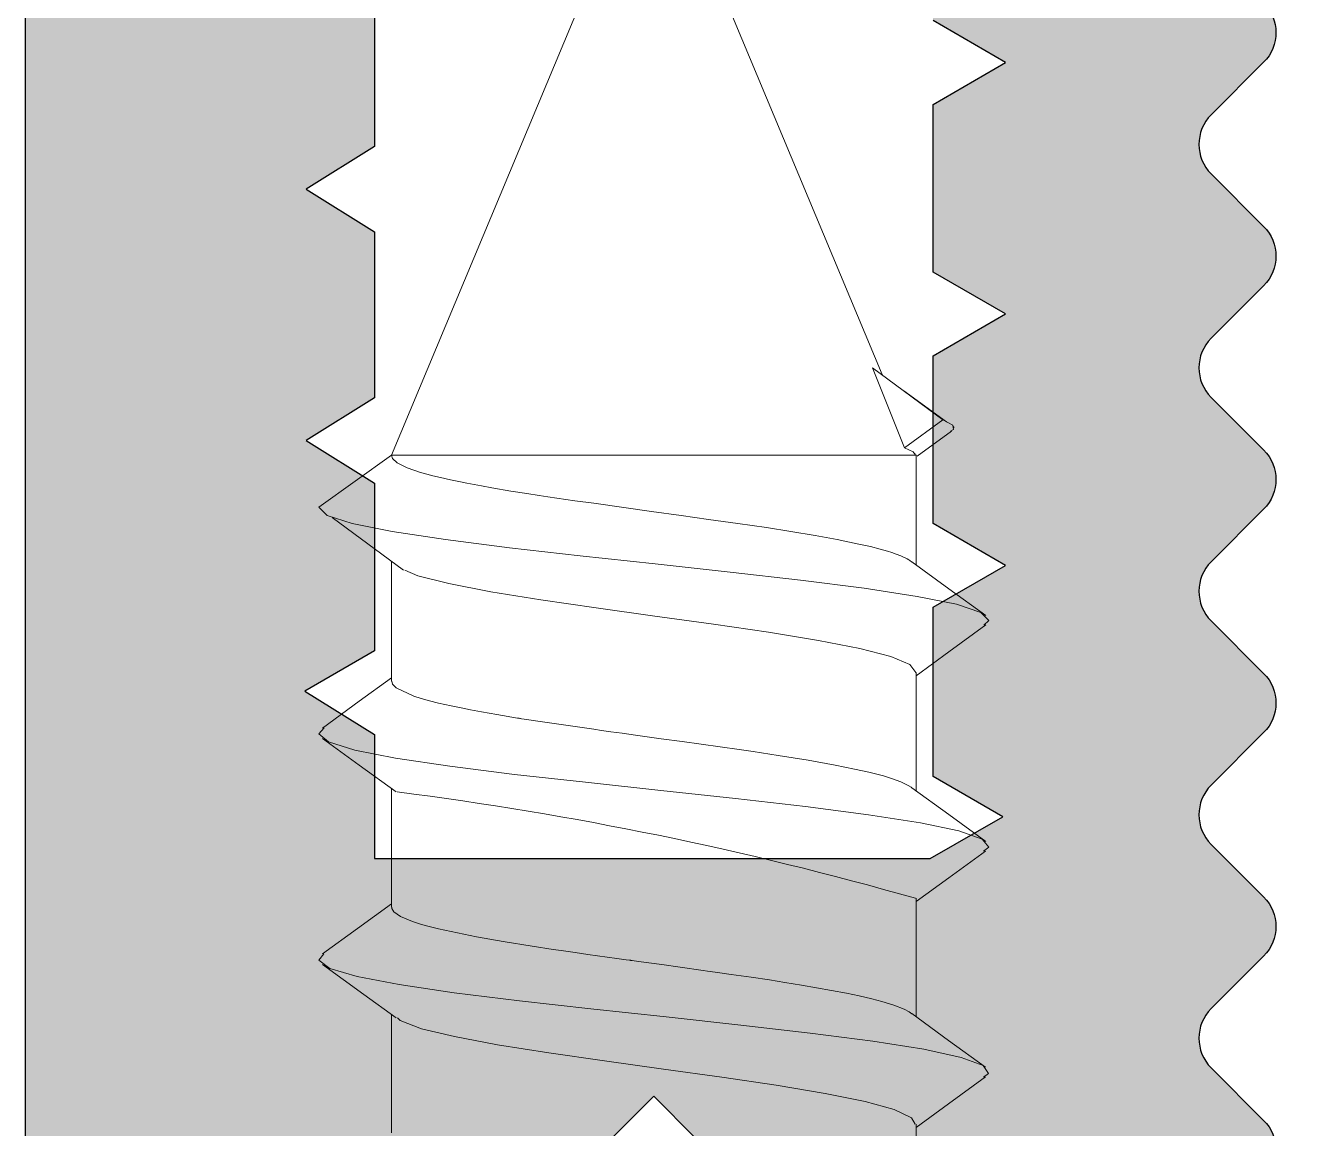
# Model space of a CAD drawing. Header units: millimetres. Extents: x 12 to 3612, y 18 to 315.
# Drawn here: x 982.97 to 992.07, y 132.57 to 140.46 of the extents above; entities that cross this region are included whole.
import ezdxf

# ---------------------------------------------------------------- set-up
doc = ezdxf.new("R2010")
doc.units = ezdxf.units.MM
doc.linetypes.add('SLD-Katı', pattern=[0])

# ---------------------------------------------------------------- blocks, each defined once
blk = doc.blocks.new('50MN800')
at = {"ltscale": 10}
h = blk.add_hatch(color=252, dxfattribs=at)
edge = h.paths.add_edge_path()
edge.add_line((2512.085960479748, 1101.666154233877), (2512.085960479748, 1079.166154233877))
edge.add_line((2512.085960479748, 1079.166154233877), (2412.385960479748, 1079.166154233877))
edge.add_arc((2412.385960479748, 1079.466154233877), 0.3000000000001819, 180, 270, ccw=False)
edge.add_line((2412.085960479748, 1079.466154233877), (2412.085960479748, 1081.153055951005))
edge.add_arc((2412.385960479748, 1081.153055951006), 0.2999999999994353, 175.000000000189, 180.0000000001888, ccw=False)
edge.add_line((2412.08710207032, 1081.179202673829), (2412.149490086052, 1081.892300956702))
edge.add_arc((2412.448348495479, 1081.866154233877), 0.2999999999997855, 89.99999999999392, 174.9999999999941, ccw=False)
edge.add_line((2412.448348495479, 1082.166154233877), (2412.985960479748, 1082.166154233877))
edge.add_arc((2412.985960479748, 1081.866154233877), 0.2999999999999545, 4.3428372009657323e-11, 90.00000000004349, ccw=False)
edge.add_line((2413.285960479749, 1081.866154233877), (2413.285960479749, 1080.966154233877))
edge.add_arc((2413.585960479748, 1080.966154233877), 0.2999999999997272, 180, 270)
edge.add_line((2413.585960479748, 1080.666154233877), (2414.834230590395, 1080.666154233877))
edge.add_arc((2414.834230590395, 1080.966154233877), 0.3000000000002442, 270.0000000000063, 350.0000000000085)
edge.add_line((2415.1296729163, 1080.914059780577), (2415.324371212331, 1082.018248687177))
edge.add_arc((2415.619813538236, 1081.966154233877), 0.2999999999997459, 89.99999999999801, 170.0000000000003, ccw=False)
edge.add_line((2415.619813538236, 1082.266154233877), (2416.067425349344, 1082.266154233877))
edge.add_line((2416.067425349344, 1082.266154233877), (2416.385960479749, 1081.766154233877))
edge.add_line((2416.385960479748, 1081.766154233877), (2416.704495610152, 1082.266154233877))
edge.add_line((2416.704495610153, 1082.266154233877), (2418.19732586496, 1082.266154233877))
edge.add_arc((2418.19732586496, 1081.966154233877), 0.3000000000000337, 5.000000000049283, 90.00000000004951, ccw=False)
edge.add_line((2418.496184274387, 1081.992300956701), (2418.562001422526, 1081.240007511053))
edge.add_arc((2418.860859831953, 1081.266154233877), 0.3000000000002611, 185.0000000000018, 270.0000000000021)
edge.add_line((2418.860859831953, 1080.966154233877), (2421.085960479748, 1080.966154233877))
edge.add_line((2421.085960479748, 1080.966154233877), (2422.085960479748, 1081.966154233877))
edge.add_line((2422.085960479748, 1081.966154233877), (2422.085960479748, 1085.28468936428))
edge.add_line((2422.085960479748, 1085.28468936428), (2421.304495610152, 1086.066154233877))
edge.add_line((2421.304495610152, 1086.066154233877), (2421.154495610152, 1086.066154233877))
edge.add_line((2421.154495610152, 1086.066154233877), (2420.835960479748, 1086.566154233877))
edge.add_line((2420.835960479748, 1086.566154233877), (2420.517425349344, 1086.066154233877))
edge.add_line((2420.517425349344, 1086.066154233877), (2419.354495610152, 1086.066154233877))
edge.add_line((2419.354495610152, 1086.066154233877), (2419.035960479749, 1086.566154233877))
edge.add_line((2419.035960479749, 1086.566154233877), (2418.717425349344, 1086.066154233877))
edge.add_line((2418.717425349344, 1086.066154233877), (2417.554495610152, 1086.066154233877))
edge.add_line((2417.554495610152, 1086.066154233877), (2417.235960479748, 1086.566154233877))
edge.add_line((2417.235960479748, 1086.566154233877), (2416.917425349344, 1086.066154233877))
edge.add_line((2416.917425349344, 1086.066154233877), (2415.619813538235, 1086.066154233877))
edge.add_arc((2415.619813538236, 1086.366154233877), 0.3000000000000139, 189.9999999999544, 269.9999999999437, ccw=False)
edge.add_line((2415.324371212331, 1086.314059780577), (2415.1296729163, 1087.418248687177))
edge.add_arc((2414.834230590395, 1087.366154233877), 0.3000000000000169, 10.00000000004312, 90.00000000004542)
edge.add_line((2414.834230590395, 1087.666154233877), (2413.585960479748, 1087.666154233877))
edge.add_arc((2413.585960479748, 1087.366154233877), 0.2999999999997272, 89.99999999999999, 180)
edge.add_line((2413.285960479749, 1087.366154233877), (2413.285960479749, 1086.466154233877))
edge.add_arc((2412.985960479748, 1086.466154233878), 0.2999999999999545, 269.9999999999566, 359.9999999999565, ccw=False)
edge.add_line((2412.985960479748, 1086.166154233877), (2412.448348495479, 1086.166154233877))
edge.add_arc((2412.448348495479, 1086.466154233877), 0.3000000000002611, 185.0000000000019, 270.0000000000021, ccw=False)
edge.add_line((2412.149490086053, 1086.440007511053), (2412.087102070322, 1087.153105793926))
edge.add_arc((2412.385960479748, 1087.179252516754), 0.2999999999996627, 180.0000000008058, 185.0000000008056, ccw=False)
edge.add_line((2412.085960479748, 1087.17925251675), (2412.085960479748, 1088.866154233877))
edge.add_arc((2412.385960479748, 1088.866154233877), 0.2999999999999545, 89.99999999995657, 179.9999999999565, ccw=False)
edge.add_line((2412.385960479748, 1089.166154233877), (2415.925450867408, 1089.166154233877))
edge.add_arc((2415.925450867408, 1088.866154233877), 0.3000000000000168, 10.000000000043087, 90.00000000004542, ccw=False)
edge.add_line((2416.220893193312, 1088.918248687177), (2416.292248043198, 1088.513575224279))
edge.add_arc((2416.587690369101, 1088.565669677579), 0.2999999999997459, 189.9999999999997, 270.000000000002)
edge.add_line((2416.587690369101, 1088.265669677579), (2421.585960479748, 1088.265669677579))
edge.add_arc((2421.585960479748, 1088.765669677579), 0.4999999999999793, 269.9999999999976, 360.0000000000023)
edge.add_line((2422.085960479748, 1088.765669677579), (2422.085960479748, 1089.441405623083))
edge.add_arc((2422.385960479748, 1089.441405623082), 0.2999999999999159, 134.9999999999048, 179.9999999999161, ccw=False)
edge.add_line((2422.173828445392, 1089.653537657438), (2422.373828431178, 1089.853537643223))
edge.add_arc((2422.161696396821, 1090.06566967758), 0.2999999999999386, 314.9999999999661, 405.0000038394185)
edge.add_line((2422.373828416962, 1090.27780172615), (2422.198092490552, 1090.453537629008))
edge.add_arc((2422.410224510692, 1090.665669677579), 0.2999999999997619, 134.9999961605477, 225.0000038394523, ccw=False)
edge.add_line((2422.198092490552, 1090.87780172615), (2422.373828416962, 1091.053537629008))
edge.add_arc((2422.161696396821, 1091.265669677579), 0.2999999999998116, 314.9999961605571, 405.0000038394429)
edge.add_line((2422.373828416962, 1091.47780172615), (2422.198092490552, 1091.653537629008))
edge.add_arc((2422.410224510692, 1091.865669677579), 0.3000000000000577, 134.9999961605428, 225.0000038394572, ccw=False)
edge.add_line((2422.198092490552, 1092.07780172615), (2422.373828416962, 1092.253537629008))
edge.add_arc((2422.161696396821, 1092.465669677579), 0.2999999999999282, 314.9999961605794, 405.0000042481819)
edge.add_line((2422.373828415448, 1092.677801727663), (2422.198092487785, 1092.853537629268))
edge.add_arc((2422.410224506412, 1093.065669679352), 0.2999999999998921, 134.9999961605726, 225.0000042481888, ccw=False)
edge.add_line((2422.198092486271, 1093.277801727923), (2422.373828412682, 1093.453537630781))
edge.add_arc((2422.161696392542, 1093.665669679352), 0.3000000000002618, 314.9999961605817, 405.0000042481797)
edge.add_line((2422.373828411168, 1093.877801729437), (2422.198092483505, 1094.05353763104))
edge.add_arc((2422.410224502133, 1094.265669681125), 0.3000000000003932, 180.0000000000346, 225.0000042482034, ccw=False)
edge.add_line((2422.110224502132, 1094.265669681125), (2422.110224502132, 1094.866153812076))
edge.add_line((2422.110224502132, 1094.866153812076), (2422.410224458114, 1095.166154233877))
edge.add_line((2422.410224458114, 1095.166154233877), (2422.110224502132, 1095.466153724276))
edge.add_line((2422.110224502132, 1095.466153724276), (2422.110224502132, 1096.065669748518))
edge.add_arc((2422.410224502132, 1096.065669748518), 0.2999999999999884, 135.0000444824529, 180.0000000000216, ccw=False)
edge.add_line((2422.198092303084, 1096.277801618182), (2422.373828081283, 1096.453537669252))
edge.add_arc((2422.161695882235, 1096.665669538915), 0.3000000000002893, 315.0000444824355, 405.0000038393687)
edge.add_line((2422.373827902376, 1096.877801587486), (2422.198091975968, 1097.053537490345))
edge.add_arc((2422.410223996108, 1097.265669538916), 0.2999999999999611, 134.9996677580221, 225.0000038393948, ccw=False)
edge.add_line((2422.198093191849, 1097.477802803361), (2422.373830125523, 1097.653537698949))
edge.add_arc((2422.161699321265, 1097.865670963395), 0.299999999999949, 314.9996677580198, 405.000003839397)
edge.add_line((2422.373831341405, 1098.077803011966), (2422.198095414995, 1098.253538914824))
edge.add_arc((2422.410227435136, 1098.465670963396), 0.3000000000006983, 134.9999961608493, 225.0000038395191, ccw=False)
edge.add_line((2422.198095414994, 1098.677803011966), (2422.373831341404, 1098.853538914824))
edge.add_arc((2422.161699321265, 1099.065670963395), 0.2999999999995086, 314.9999961604993, 404.9999953244161)
edge.add_line((2422.37383137293, 1099.27780298044), (2421.654224405645, 1099.997410065174))
edge.add_arc((2421.442092353977, 1099.785278048129), 0.3000000000003597, 44.99999532428545, 134.9999961605073)
edge.add_line((2421.229960333836, 1099.997410096702), (2421.030938057721, 1099.798387847258))
edge.add_arc((2420.818806037581, 1100.010519895829), 0.2999999999995973, 225.0000038393471, 314.99999616053003, ccw=False)
edge.add_line((2420.606674017439, 1099.798387847259), (2420.230938057722, 1100.17412375662))
edge.add_arc((2420.018806037581, 1099.961991708048), 0.3000000000004679, 45.00000383945201, 134.999996160548)
edge.add_line((2419.806674017439, 1100.17412375662), (2419.430938057722, 1099.798387847259))
edge.add_arc((2419.218806037581, 1100.01051989583), 0.3000000000001464, 225.000003839452, 314.999996160548, ccw=False)
edge.add_line((2419.006674017441, 1099.798387847259), (2418.630938057721, 1100.17412375662))
edge.add_arc((2418.41880603758, 1099.961991708049), 0.3000000000001464, 45.00000383945201, 134.999996160548)
edge.add_line((2418.20667401744, 1100.17412375662), (2417.830938057723, 1099.798387847259))
edge.add_arc((2417.618806037582, 1100.01051989583), 0.3000000000004679, 225.000003839452, 314.999996160548, ccw=False)
edge.add_line((2417.40667401744, 1099.798387847259), (2417.030938057722, 1100.17412375662))
edge.add_arc((2416.818806037581, 1099.961991708048), 0.3000000000003288, 45.00000383948686, 134.9999961605131)
edge.add_line((2416.60667401744, 1100.17412375662), (2416.230938057722, 1099.798387847259))
edge.add_arc((2416.018806037581, 1100.01051989583), 0.3000000000004679, 225.000003839452, 314.999996160548, ccw=False)
edge.add_line((2415.80667401744, 1099.798387847259), (2415.430938057722, 1100.17412375662))
edge.add_arc((2415.218806037581, 1099.961991708048), 0.3000000000003288, 45.00000383948686, 134.9999961605131)
edge.add_line((2415.006674017441, 1100.17412375662), (2414.630938057722, 1099.798387847259))
edge.add_arc((2414.418806037581, 1100.01051989583), 0.3000000000001464, 225.000003839452, 314.999996160548, ccw=False)
edge.add_line((2414.20667401744, 1099.798387847259), (2413.830938057723, 1100.17412375662))
edge.add_arc((2413.618806037583, 1099.961991708049), 0.3000000000003409, 45.00000383942775, 134.9999961604494)
edge.add_line((2413.406674017441, 1100.17412375662), (2413.030938057723, 1099.798387847259))
edge.add_arc((2412.818806037582, 1100.01051989583), 0.3000000000004679, 225.000003839452, 314.999996160548, ccw=False)
edge.add_line((2412.606674017441, 1099.798387847259), (2412.230938057723, 1100.17412375662))
edge.add_arc((2412.018806037582, 1099.961991708048), 0.3000000000003288, 45.00000383948686, 134.9999961605131)
edge.add_line((2411.806674017441, 1100.17412375662), (2411.430938057723, 1099.798387847259))
edge.add_arc((2411.218806037582, 1100.01051989583), 0.3000000000004679, 225.000003839452, 314.999996160548, ccw=False)
edge.add_line((2411.006674017442, 1099.798387847259), (2410.630938057724, 1100.17412375662))
edge.add_arc((2410.418806037582, 1099.961991708048), 0.3000000000003168, 45.00000383948455, 134.9999961605155)
edge.add_line((2410.206674017441, 1100.17412375662), (2409.830938057723, 1099.798387847259))
edge.add_arc((2409.618806037583, 1100.01051989583), 0.3000000000001464, 225.000003839452, 314.999996160548, ccw=False)
edge.add_line((2409.406674017441, 1099.798387847259), (2409.030938057723, 1100.17412375662))
edge.add_arc((2408.818806037582, 1099.961991708049), 0.3000000000000193, 45.00000383948916, 134.9999961605108)
edge.add_line((2408.606674017441, 1100.17412375662), (2408.230938057724, 1099.798387847259))
edge.add_arc((2408.018806037583, 1100.01051989583), 0.3000000000004679, 225.000003839452, 314.999996160548, ccw=False)
edge.add_line((2407.806674017441, 1099.798387847259), (2407.430938057723, 1100.17412375662))
edge.add_arc((2407.218806037582, 1099.961991708048), 0.3000000000003168, 45.00000383948455, 134.9999961605155)
edge.add_line((2407.006674017442, 1100.17412375662), (2406.630938057725, 1099.798387847259))
edge.add_arc((2406.418806037584, 1100.01051989583), 0.3000000000001464, 225.000003839452, 314.999996160548, ccw=False)
edge.add_line((2406.206674017442, 1099.798387847259), (2405.830938057723, 1100.17412375662))
edge.add_arc((2405.618806037583, 1099.961991708048), 0.3000000000003409, 45.00000383948916, 134.9999961605108)
edge.add_line((2405.406674017442, 1100.17412375662), (2405.030938057724, 1099.798387847259))
edge.add_arc((2404.818806037583, 1100.01051989583), 0.3000000000001464, 225.000003839452, 314.999996160548, ccw=False)
edge.add_line((2404.606674017442, 1099.798387847259), (2404.230938057724, 1100.17412375662))
edge.add_arc((2404.018806037583, 1099.961991708048), 0.3000000000006384, 45.00000383948455, 134.9999961605155)
edge.add_line((2403.806674017443, 1100.17412375662), (2403.430938057724, 1099.798387847259))
edge.add_arc((2403.218806037583, 1100.01051989583), 0.3000000000004679, 225.000003839452, 314.999996160548, ccw=False)
edge.add_line((2403.006674017442, 1099.798387847259), (2402.630938057725, 1100.17412375662))
edge.add_arc((2402.418806037584, 1099.961991708048), 0.3000000000005161, 45.00000383946123, 134.9999961605388)
edge.add_line((2402.206674017442, 1100.17412375662), (2401.830938057724, 1099.798387847259))
edge.add_arc((2401.618806037583, 1100.01051989583), 0.3000000000004573, 225.0000038395114, 314.99999616061143, ccw=False)
edge.add_line((2401.406674017442, 1099.798387847258), (2401.030938057724, 1100.17412375662))
edge.add_arc((2400.818806037583, 1099.961991708048), 0.30000000000048, 45.00000383945433, 134.9999961605457)
edge.add_line((2400.606674017442, 1100.17412375662), (2400.308419722213, 1099.787247931546))
edge.add_arc((2400.018806037583, 1100.01051989583), 0.3656862813399815, 224.999999999998, 322.3702815547956, ccw=False)
edge.add_line((2399.760226788261, 1099.751940646509), (2398.433881191532, 1101.078286243237))
edge.add_arc((2398.221749157176, 1100.86615420888), 0.3000000000005672, 44.99999999995628, 89.99999999995144)
edge.add_line((2398.221749157176, 1101.166154208881), (2397.385959898169, 1101.166154208881))
edge.add_arc((2397.385959898169, 1100.866154208881), 0.3000000000001819, 89.99999999999999, 180)
edge.add_line((2397.08595989817, 1100.866154208881), (2397.08595989817, 1100.766154233877))
edge.add_arc((2396.785959898169, 1100.766154233877), 0.2999999999997272, 270, 360, ccw=False)
edge.add_line((2396.785959898169, 1100.466154233877), (2396.385960479749, 1100.466154233877))
edge.add_arc((2396.385960479748, 1100.766154233877), 0.2999999999999545, 180.0000000000434, 270.0000000000434, ccw=False)
edge.add_line((2396.085960479748, 1100.766154233877), (2396.085960479748, 1101.541890165159))
edge.add_arc((2396.385960479748, 1101.541890165159), 0.2999999999997298, 135.0000000000128, 180.0000000000177, ccw=False)
edge.add_line((2396.173828445392, 1101.754022199515), (2396.498092514104, 1102.078286268227))
edge.add_arc((2396.71022454846, 1101.86615423387), 0.2999999999997908, 89.99999999998721, 134.9999999999823, ccw=False)
edge.add_line((2396.71022454846, 1102.16615423387), (2399.267425807347, 1102.166154233871))
edge.add_line((2399.267425807347, 1102.166154233871), (2399.585960479748, 1101.666154384874))
edge.add_line((2399.585960479748, 1101.666154384875), (2399.90449515215, 1102.166154233872))
edge.add_line((2399.90449515215, 1102.166154233871), (2401.067425807346, 1102.166154233871))
edge.add_line((2401.067425807346, 1102.166154233871), (2401.385960479748, 1101.666154384874))
edge.add_line((2401.385960479748, 1101.666154384875), (2401.70449515215, 1102.166154233872))
edge.add_line((2401.70449515215, 1102.166154233871), (2401.70449515215, 1103.86615423387))
edge.add_line((2401.70449515215, 1103.86615423387), (2402.00449515215, 1104.16615423387))
edge.add_line((2402.00449515215, 1104.16615423387), (2401.70449515215, 1104.46615423387))
edge.add_line((2401.70449515215, 1104.46615423387), (2401.70449515215, 1106.166154233872))
edge.add_line((2401.70449515215, 1106.166154233871), (2400.823030282555, 1106.166154233871))
edge.add_line((2400.823030282554, 1106.166154233871), (2400.50449515215, 1106.666154233871))
edge.add_line((2400.50449515215, 1106.666154233871), (2400.185960021748, 1106.166154233871))
edge.add_line((2400.185960021748, 1106.166154233871), (2396.71022454846, 1106.166154233871))
edge.add_arc((2396.71022454846, 1106.46615423387), 0.2999999999997326, 225.0000000000131, 270.00000000001745, ccw=False)
edge.add_line((2396.498092514104, 1106.254022199515), (2396.173828445392, 1106.578286268227))
edge.add_arc((2396.385960479748, 1106.790418302583), 0.3000000000002787, 179.9999999999388, 224.9999999999437, ccw=False)
edge.add_line((2396.085960479748, 1106.790418302583), (2396.085960479748, 1107.566154233864))
edge.add_arc((2396.385960479748, 1107.566154233863), 0.2999999999999545, 89.99999999995657, 179.9999999999565, ccw=False)
edge.add_line((2396.385960479748, 1107.866154233865), (2396.785959898169, 1107.866154233865))
edge.add_arc((2396.785959898169, 1107.566154233864), 0.2999999999997272, 0, 90, ccw=False)
edge.add_line((2397.08595989817, 1107.566154233864), (2397.08595989817, 1107.46615425886))
edge.add_arc((2397.385959898169, 1107.466154258861), 0.2999999999999545, 180.0000000000434, 270.0000000000434)
edge.add_line((2397.385959898169, 1107.16615425886), (2398.221749157176, 1107.16615425886))
edge.add_arc((2398.221749157176, 1107.466154258861), 0.3000000000003398, 269.9999999999437, 314.9999999999389)
edge.add_line((2398.433881191532, 1107.254022224504), (2399.758145235254, 1108.578286268226))
edge.add_arc((2399.97027726961, 1108.36615423387), 0.2999999999997326, 89.99999999998249, 134.9999999999869, ccw=False)
edge.add_line((2399.97027726961, 1108.66615423387), (2413.661696411036, 1108.66615423387))
edge.add_arc((2413.661696411036, 1108.36615423387), 0.2999999999997326, 45.000000000013074, 90.00000000001751, ccw=False)
edge.add_line((2413.873828445392, 1108.578286268226), (2419.898092514104, 1102.554022199515))
edge.add_arc((2420.110224548461, 1102.766154233871), 0.3000000000005672, 224.9999999999563, 269.9999999999515)
edge.add_line((2420.11022454846, 1102.46615423387), (2426.685960479748, 1102.46615423387))
edge.add_arc((2426.685960479748, 1102.766154233871), 0.2999999999999545, 270.0000000000434, 360.0000000000435)
edge.add_line((2426.985960479748, 1102.766154233871), (2426.985960479748, 1106.36615423387))
edge.add_arc((2426.685960479748, 1106.36615423387), 0.2999999999997272, 0, 90)
edge.add_line((2426.685960479748, 1106.66615423387), (2425.285960479749, 1106.666154233871))
edge.add_arc((2425.285960479749, 1106.96615423387), 0.2999999999999545, 180.0000000000434, 270.0000000000434, ccw=False)
edge.add_line((2424.985960479748, 1106.96615423387), (2424.985960479748, 1108.36615423387))
edge.add_arc((2425.285960479749, 1108.36615423387), 0.2999999999999545, 89.99999999995657, 179.9999999999565, ccw=False)
edge.add_line((2425.285960479749, 1108.66615423387), (2429.185960479748, 1108.666154233871))
edge.add_line((2429.185960479748, 1108.666154233871), (2429.185960479748, 1101.966154233877))
edge.add_arc((2429.485960479748, 1101.966154233877), 0.2999999999997272, 180, 270)
edge.add_line((2429.485960479748, 1101.666154233877), (2512.085960479748, 1101.666154233877))
h.paths.add_polyline_path([(2424.585960479748, 1099.466154233877), (2509.085960479748, 1099.466154233877), (2509.085960479748, 1081.166154233877), (2424.585960479748, 1081.166154233877)], flags=16)
edge = h.paths.add_edge_path(flags=16)
edge.add_line((2409.70449515215, 1102.166154233871), (2409.404495152151, 1101.6465389916))
edge.add_line((2409.40449515215, 1101.6465389916), (2409.10449515215, 1102.166154233871))
edge.add_line((2409.10449515215, 1102.166154233871), (2407.90449515215, 1102.166154233871))
edge.add_line((2407.90449515215, 1102.166154233871), (2407.60449515215, 1101.6465389916))
edge.add_line((2407.60449515215, 1101.6465389916), (2407.30449515215, 1102.166154233871))
edge.add_line((2407.304495152151, 1102.166154233871), (2406.10449515215, 1102.166154233871))
edge.add_line((2406.10449515215, 1102.166154233871), (2405.80449515215, 1101.6465389916))
edge.add_line((2405.804495152151, 1101.6465389916), (2405.50449515215, 1102.166154233871))
edge.add_line((2405.50449515215, 1102.166154233871), (2404.293170286745, 1102.166154233871))
edge.add_line((2404.293170286745, 1102.166154233871), (2404.00449515215, 1101.666154233871))
edge.add_line((2404.00449515215, 1101.666154233871), (2403.70449515215, 1102.185769476141))
edge.add_line((2403.70449515215, 1102.185769476142), (2403.70449515215, 1106.166154233872))
edge.add_line((2403.70449515215, 1106.166154233871), (2404.593170286746, 1106.166154233871))
edge.add_line((2404.593170286746, 1106.166154233871), (2404.904495152151, 1106.666154233871))
edge.add_line((2404.90449515215, 1106.666154233871), (2405.193170286745, 1106.16615423387))
edge.add_line((2405.193170286745, 1106.16615423387), (2406.393170954318, 1106.166154233871))
edge.add_line((2406.393170954319, 1106.166154233871), (2406.698337222957, 1106.656263284816))
edge.add_line((2406.698337222957, 1106.656263284816), (2407.003503491595, 1106.166154233871))
edge.add_line((2407.003503491595, 1106.166154233871), (2408.193170954318, 1106.166154233871))
edge.add_line((2408.193170954318, 1106.166154233871), (2408.498337222957, 1106.656263284816))
edge.add_line((2408.498337222957, 1106.656263284816), (2408.803503491596, 1106.16615423387))
edge.add_line((2408.803503491597, 1106.16615423387), (2409.993170954318, 1106.166154233871))
edge.add_line((2409.993170954318, 1106.166154233871), (2410.298337222957, 1106.656263284816))
edge.add_line((2410.298337222957, 1106.656263284816), (2410.603503491595, 1106.16615423387))
edge.add_line((2410.603503491595, 1106.16615423387), (2411.498337222957, 1106.16615423387))
edge.add_line((2411.498337222957, 1106.16615423387), (2411.998337222957, 1106.666154233871))
edge.add_line((2411.998337222957, 1106.666154233871), (2412.83326928629, 1106.666154233871))
edge.add_arc((2412.83326928629, 1106.366154233871), 0.2999999999999309, 44.999999999905924, 89.9999999999149, ccw=False)
edge.add_line((2413.045401320646, 1106.578286268226), (2417.445401320646, 1102.178286268226))
edge.add_arc((2417.23326928629, 1101.96615423387), 0.2999999999997551, -90.00000000000512, 44.999999999999716, ccw=False)
edge.add_line((2417.23326928629, 1101.666154233871), (2411.998337222957, 1101.666154233871))
edge.add_line((2411.998337222957, 1101.666154233871), (2411.498337222957, 1102.166154233871))
edge.add_line((2411.498337222957, 1102.166154233871), (2409.70449515215, 1102.166154233871))
at = {"color": 252, "ltscale": 10}
for points in [[(2409.830938057723, 1099.798387847259, -0.4142135231195086), (2409.406674017442, 1099.798387847259), (2409.030938057722, 1100.17412375662, 0.4142135231199526), (2408.606674017441, 1100.17412375662), (2408.230938057724, 1099.798387847259, -0.4142135231188426), (2407.806674017441, 1099.798387847259), (2407.430938057723, 1100.17412375662, 0.4142135231171429), (2407.006674017442, 1100.17412375662), (2406.630938057724, 1099.798387847259, -0.4142135231195086), (2406.206674017442, 1099.798387847259), (2405.830938057723, 1100.17412375662, 0.4142135231171429), (2405.406674017442, 1100.17412375662), (2405.030938057725, 1099.798387847259, -0.4142135231182148), (2404.606674017442, 1099.798387847259), (2404.230938057724, 1100.17412375662, 0.4142135231188426), (2403.806674017443, 1100.17412375662), (2403.430938057724, 1099.798387847259, -0.4142135231188426), (2403.006674017442, 1099.798387847259), (2402.630938057724, 1100.17412375662, 0.4142135231188426), (2402.206674017442, 1100.17412375662), (2401.830938057724, 1099.798387847259, -0.4142135231196926), (2401.406674017442, 1099.798387847259)], [(2399.97027726961, 1108.66615423387), (2413.661696411036, 1108.66615423387, -0.1989123673807018)]]:
    blk.add_lwpolyline(points, format="xyb", dxfattribs=at)
for points in [[(2401.70449515215, 1103.86615423387), (2402.00449515215, 1104.16615423387), (2401.70449515215, 1104.46615423387)], [(2409.993170954318, 1106.166154233871), (2408.803503491597, 1106.16615423387), (2408.498337222957, 1106.656263284816), (2408.193170954318, 1106.166154233871), (2407.003503491595, 1106.166154233871), (2406.698337222957, 1106.656263284816), (2406.393170954319, 1106.166154233871), (2405.193170286745, 1106.16615423387), (2404.90449515215, 1106.666154233871), (2404.593170286746, 1106.166154233871), (2403.70449515215, 1106.166154233871), (2403.70449515215, 1102.185769476142), (2404.00449515215, 1101.666154233871), (2404.293170286745, 1102.166154233871), (2405.50449515215, 1102.166154233871), (2405.804495152151, 1101.6465389916), (2406.10449515215, 1102.166154233871), (2407.304495152151, 1102.166154233871), (2407.60449515215, 1101.6465389916), (2407.90449515215, 1102.166154233871), (2409.10449515215, 1102.166154233871), (2409.40449515215, 1101.6465389916), (2409.70449515215, 1102.166154233871)]]:
    blk.add_lwpolyline(points, dxfattribs=at)
blk = doc.blocks.new('V2 48 42')
at = {"color": 0, "linetype": 'SLD-Katı', "lineweight": 15}
for p, q in [((-43.68664111481303, 116.5243945861366), (-45.32342290240967, 112.6086486827935)), ((-41.80853932817217, 112.0313281109193), (-43.68664111481303, 116.5243945861366)), ((-45.25426283316983, 112.6574831419221), (-45.75680180980135, 112.2850494487011)), ((-45.48316616566217, 112.0847144522104), (-45.25426283316983, 112.6574831419221)), ((-45.31813917703039, 112.6101441219453), (-45.32005492697863, 112.6072408690652)), ((-45.47714307164824, 112.4923056846055), (-45.78402251342777, 112.2705712577135)), ((-45.75680180980135, 112.2850494487011), (-45.48316616566217, 112.0847144522104)), ((-45.83003094112655, 112.2373280652464), (-45.83879427154079, 112.2309961583705)), ((-45.81886465935258, 112.2042133688465), (-45.57298921644542, 112.0250679965375)), ((-45.56083541686166, 112.0406761601826), (-45.56474290145343, 112.0313281109193)), ((-45.56474290145343, 112.0313281109193), (-45.56474290145343, 111.2463340554623)), ((-45.56474290145343, 112.0313281109193), (-41.80853932817217, 112.0313281109193)), ((-41.2873436170471, 111.6584035934757), (-41.80853932817217, 112.0313281109193)), ((-41.80853932817217, 110.4138174114687), (-41.80853932817217, 111.2709644142633)), ((-45.56474290145343, 110.4767695574392), (-45.56474290145343, 109.62885114651)), ((-41.80853932817217, 108.7963765364184), (-41.80853932817217, 109.6440986004036)), ((-45.56474290145343, 108.8593227384645), (-45.56474290145343, 108.0113737258416)), ((-41.80853932817217, 107.178856779241), (-41.80853932817217, 108.0265992498644)), ((-45.56474290145343, 107.2418435398249), (-45.56474290145343, 106.3938969602004))]:
    blk.add_line(p, q, dxfattribs=at)
at = {"color": 0, "linetype": 'SLD-Katı', "lineweight": 15, "flags": 128}
for points in [[(-45.81092407324104, 112.2045195747996), (-45.83212778014195, 112.2146879737629), (-45.82917640204596, 112.2465547358715), (-45.75680180980135, 112.2850494487011)], [(-45.55705092680091, 112.0390942433369), (-45.54497130703248, 112.0557665159631), (-45.48316616566217, 112.0847144522104)], [(-41.80853932817217, 112.0313281109193), (-41.81642974386068, 112.0081543811484), (-41.84898184439953, 111.9781822325876), (-41.92173091256336, 111.9413673035106), (-42.01669298167371, 111.9085337546821), (-42.06237807688058, 111.8954738825923), (-42.10377520937436, 111.8846519453855), (-42.15897535595468, 111.8713958782482), (-42.23200105442356, 111.8551818873002), (-42.28999448195418, 111.8431070311144), (-42.34672423910843, 111.8318289185481), (-42.40147375917968, 111.8213475495995), (-42.45361453008718, 111.8116629242704), (-42.52615178978704, 111.7985882967896), (-42.6627969834376, 111.7752321591852), (-42.77785032131214, 111.7566135730412), (-42.86693622550001, 111.7427325383615), (-42.92725996396666, 111.733589055144), (-42.9913843111749, 111.7243520802458), (-43.12227499326309, 111.7059506028472), (-43.25625473049968, 111.6871914223302), (-43.67154036034754, 111.6288919936324), (-43.8821316134663, 111.5996478913203), (-44.07949793390799, 111.5722176080144), (-44.28774489477564, 111.5431777129797), (-44.49451506142077, 111.5130628204624), (-44.84139945431662, 111.456239130026), (-45.00055758605549, 111.4269928820631), (-45.1442787838414, 111.397875927174), (-45.2379272418998, 111.3768884719866), (-45.30914351174442, 111.3589317935584), (-45.36161079331259, 111.3439134470736), (-45.39140353525863, 111.3344803365453), (-45.42171083680387, 111.3240092144879), (-45.45635447876975, 111.3105808267919), (-45.50233804631262, 111.2889129768282), (-45.51399142276296, 111.2822465511908), (-45.5202411878563, 111.2783584584522), (-45.53356995822924, 111.2692895272376), (-45.53548511103691, 111.2676074340961)], [(-41.2873436170471, 111.6584035934757), (-41.34744867651852, 111.6010131663752), (-41.52712565560523, 111.5418561028055), (-41.81252166381046, 111.4851134696655), (-42.19445255508163, 111.4269977858021), (-42.65412620546067, 111.3680351205785), (-43.15881815636521, 111.3116030367837), (-43.69656354318431, 111.2529452628623), (-44.23355911559065, 111.1943692794048), (-44.73689075182347, 111.1379072074524), (-45.19430998199232, 111.0788963267696), (-45.57286157237286, 111.0208951265904), (-45.85469296838846, 110.9640628474499), (-46.03015818680387, 110.9048916671982), (-46.08586041138688, 110.8476393651781), (-46.04987748347139, 110.8155505171071)], [(-41.8939262151016, 111.2076032874247), (-41.63940594886162, 111.3964694172464), (-41.38367385607853, 111.5853348632263)], [(-45.53544463118124, 111.2676318680242), (-45.79920487202617, 111.075896447519), (-46.06373249482067, 110.8841865058621)], [(-41.90396751646313, 111.207739701691), (-41.99623388269902, 111.1689315853619), (-42.2196337542905, 111.1121889522219), (-42.51859838453629, 111.0540732683585), (-42.87841783370959, 110.9951106031349), (-43.27347632711462, 110.9386785193401), (-43.6944081093061, 110.8800207454187), (-44.11475295811852, 110.8214447619612), (-44.50874663591821, 110.7649826900088), (-44.86680138912197, 110.705971809326), (-45.16312079882027, 110.6479706091468), (-45.38373039345424, 110.5911383300063), (-45.52107957191447, 110.5319671497564), (-45.56311686528306, 110.4767695574392)], [(-46.06499212003519, 110.8161271241643), (-45.79979103620826, 110.6238638269024), (-45.56474290145343, 110.4529660473236)], [(-41.31322001824901, 110.0782296673715), (-41.57762472154673, 110.2698103586299), (-41.80853932817217, 110.4377012086734)], [(-41.81130260625559, 110.4138174114687), (-41.81580829019731, 110.3916913653775), (-41.84272360712885, 110.3649737090345), (-41.96856795784515, 110.3063796793158), (-42.0217255911848, 110.2894624506116), (-42.08035383911511, 110.2731421048138), (-42.14452872823767, 110.2572780383634), (-42.23584470428113, 110.2369850783198), (-42.29497432902053, 110.2247891683346), (-42.31937075412498, 110.2198434302663), (-42.37455670071722, 110.2089337569032), (-42.45277449600326, 110.1941772791033), (-42.56373600720417, 110.1743976779326), (-42.71190176555774, 110.1495949533892), (-42.72249992028765, 110.1478779997124), (-42.72786027885468, 110.1470121647835), (-42.72794435958713, 110.1469985971889), (-42.72795290226304, 110.1469972187351), (-42.72795533817862, 110.1469968256752), (-42.72796087545657, 110.1469959321876), (-42.72798303991522, 110.1469923558489), (-42.72802744250248, 110.1469851917245), (-42.72811654237421, 110.1469708176883), (-42.72829592103926, 110.1469418864617), (-42.72865939513076, 110.1468832913961), (-42.73179388396056, 110.1463793653493), (-42.73927641201772, 110.145183963883), (-42.75914405208459, 110.1420429634545), (-42.90694216354586, 110.1194763284875), (-43.1741080168008, 110.080905480303), (-43.25765087463651, 110.0692222799771), (-43.31223629569286, 110.0615841555573), (-43.37985018147083, 110.0521282718801), (-43.46065355598603, 110.0408546289436), (-43.55472614516839, 110.0277632267516), (-43.74074753265495, 110.0019047580827), (-43.889441550421, 109.9812233633802), (-44.02583286463778, 109.9623007961891), (-44.16267115800883, 109.943253603451), (-44.29907964321092, 109.9240817851678), (-44.39950371904933, 109.9096273111809), (-44.57802576399854, 109.8825516184024), (-44.79197133086018, 109.847454710567), (-44.9858717730117, 109.8123586840084), (-45.12391214099171, 109.7847124218497), (-45.22702650697693, 109.7619668264106), (-45.3327881260102, 109.7347972997795), (-45.39723166856174, 109.7150066402701), (-45.45567920103622, 109.6933559543559), (-45.50893516686847, 109.667756451734), (-45.52963551663197, 109.6545611539314), (-45.53498166411873, 109.6502335344121)], [(-41.32519103603499, 110.0786600781303), (-41.28765680686956, 110.0368674773508), (-41.35658070206091, 109.9792014820123), (-41.54462183370197, 109.9200907029608), (-41.83713389263266, 109.8634960096442), (-42.22572584595628, 109.805168408091), (-42.68976188809393, 109.7463200168731), (-43.19716431412371, 109.6899162706541), (-43.73624816612528, 109.6311124956883), (-44.27158419858415, 109.5727175364118), (-44.77218432336485, 109.5161638987465), (-45.22495029091897, 109.4570745113979), (-45.59664956653387, 109.399319139231), (-45.87133684252785, 109.3422763628569), (-46.03832342017404, 109.283095024246), (-46.08523309060001, 109.2260881046259), (-46.04820251344881, 109.1969055350182)], [(-41.84112314736058, 109.6204079705312), (-41.57758176191601, 109.8120202975733), (-41.31316519827078, 110.0036099350764)], [(-45.53504116332715, 109.6504434383623), (-45.79895499112217, 109.4585858316022), (-46.06364113002701, 109.2667547645942)], [(-46.06354208084986, 109.1974625296843), (-45.79888104113343, 109.0056525224882), (-45.56474290145343, 108.8354417558985)], [(-41.81076188111911, 108.7963765364184), (-41.81003721908564, 108.7863106442528), (-41.82595026914078, 108.7617014784919), (-41.87191731797293, 108.7294601294579), (-41.95812286216324, 108.6925682874789), (-42.02322432745723, 108.6715701144785), (-42.08661116832127, 108.6540361313946), (-42.14429238131424, 108.6398345316102), (-42.41747776616739, 108.5833448279718), (-42.60891487759682, 108.5492362432651), (-42.81602516010616, 108.5156184164534), (-42.96603231368999, 108.4928815427356), (-43.02419487588213, 108.4844187510989), (-43.12381167995363, 108.4701744570975), (-43.21406535175538, 108.4574711961595), (-43.42254095150247, 108.4286076117369), (-43.48959159530114, 108.4193768061177), (-43.51355689745196, 108.4160616499576), (-43.51854642792614, 108.4153683032764), (-43.52089067083261, 108.4150419462894), (-43.5211766426346, 108.415002103995), (-43.52131904023736, 108.4149822622094), (-43.52135457835584, 108.4149773100289), (-43.52137233822214, 108.4149748351792), (-43.52138121585722, 108.4149735980645), (-43.52139226656891, 108.4149720581208), (-43.52141573264771, 108.4149687880672), (-43.52179112601743, 108.4149164766241), (-43.52478994126159, 108.4144986228657), (-43.53076443472719, 108.4136663168592), (-43.57744029376136, 108.4071711412671), (-43.74367145855012, 108.3840930603219), (-43.87626062893833, 108.3656591736653), (-44.0400796490253, 108.3427239832236), (-44.07243053637285, 108.3381839046651), (-44.12674320707038, 108.3306833569459), (-44.24177502671319, 108.3146709581088), (-44.38370498567019, 108.2944658210563), (-44.51613831542272, 108.2747616437046), (-44.6262381413444, 108.2573795983262), (-44.74529487100381, 108.2377437070554), (-45.06701772776933, 108.1788856999756), (-45.15786791275423, 108.1599500445591), (-45.24758136653418, 108.1396463999645), (-45.32105040095621, 108.1207480031353), (-45.40600416173584, 108.0943044325995), (-45.47984355822246, 108.0649904801194), (-45.5165712560447, 108.0455597557593), (-45.53368629375427, 108.0330591233742)], [(-41.31336636812784, 108.4608330611227), (-41.56588368657549, 108.6437853752832), (-41.80853932817217, 108.8202004318609)], [(-41.32286893736591, 108.4611613549987), (-41.28859934184493, 108.4153014240001), (-41.36635431474679, 108.357381951595), (-41.56267485833678, 108.2983414697974), (-41.86228764339467, 108.2418527572008), (-42.25740560384475, 108.1833362019224), (-42.72560627003304, 108.1246257441908), (-43.23570646646658, 108.0682081252507), (-43.77591243419783, 108.0092819488436), (-44.30937758367418, 107.951091067247), (-44.80723058397462, 107.8944038508052), (-45.25515362334636, 107.8352599406498), (-45.61988082750668, 107.7777726048662), (-45.88740177861291, 107.7204779595304), (-46.04584196336327, 107.6613105706092), (-46.08397431645835, 107.6045076147693), (-46.04822879732092, 107.5792609433665)], [(-41.84121080892828, 108.002838751896), (-41.61032557434146, 108.1707511948025), (-41.31333244665757, 108.3859832515209)], [(-45.53447638095849, 108.033377690379), (-45.79852310188653, 107.841413943368), (-46.06335300328192, 107.6494775549727)], [(-41.85118148007041, 108.0027333701182), (-41.87038665333785, 107.9844574341514), (-42.02406078670992, 107.9254169523538), (-42.25858914654918, 107.8689282397572), (-42.56787623918626, 107.8104116844788), (-42.93437039361788, 107.751701226749), (-43.33366230768024, 107.6952836078071), (-43.75652016257118, 107.6363574314), (-44.17410149680563, 107.5781665498034), (-44.56380665434381, 107.5214793333616), (-44.91442805969473, 107.4623354232081), (-45.19992613336308, 107.4048480874226), (-45.40933391906083, 107.3475534420886), (-45.53335638577528, 107.2883860531674), (-45.55781363037022, 107.2418435398249)], [(-46.06334522512861, 107.5798038756275), (-45.79856219918702, 107.3879035396312), (-45.56474290145343, 107.2179174661724)]]:
    blk.add_lwpolyline(points, dxfattribs=at)
at = {"color": 0, "linetype": 'SLD-Katı', "lineweight": 15}
blk.add_arc((-38.69826950270544, 84.82756442575374), 24.9922351660473, 97.24382753606926, 105.9359992939786, dxfattribs=at)

msp = doc.modelspace()

# ---------------------------------------------------------------- block references
at = {"rotation": 90.00000000000001}
msp.add_blockref('50MN800', (2091.638660873876, -2269.206562575761), dxfattribs=at)
at = {"xscale": -1}
msp.add_blockref('V2 48 42', (943.7858658975937, 25.3550027480199), dxfattribs=at)

doc.saveas('drawing.dxf')
